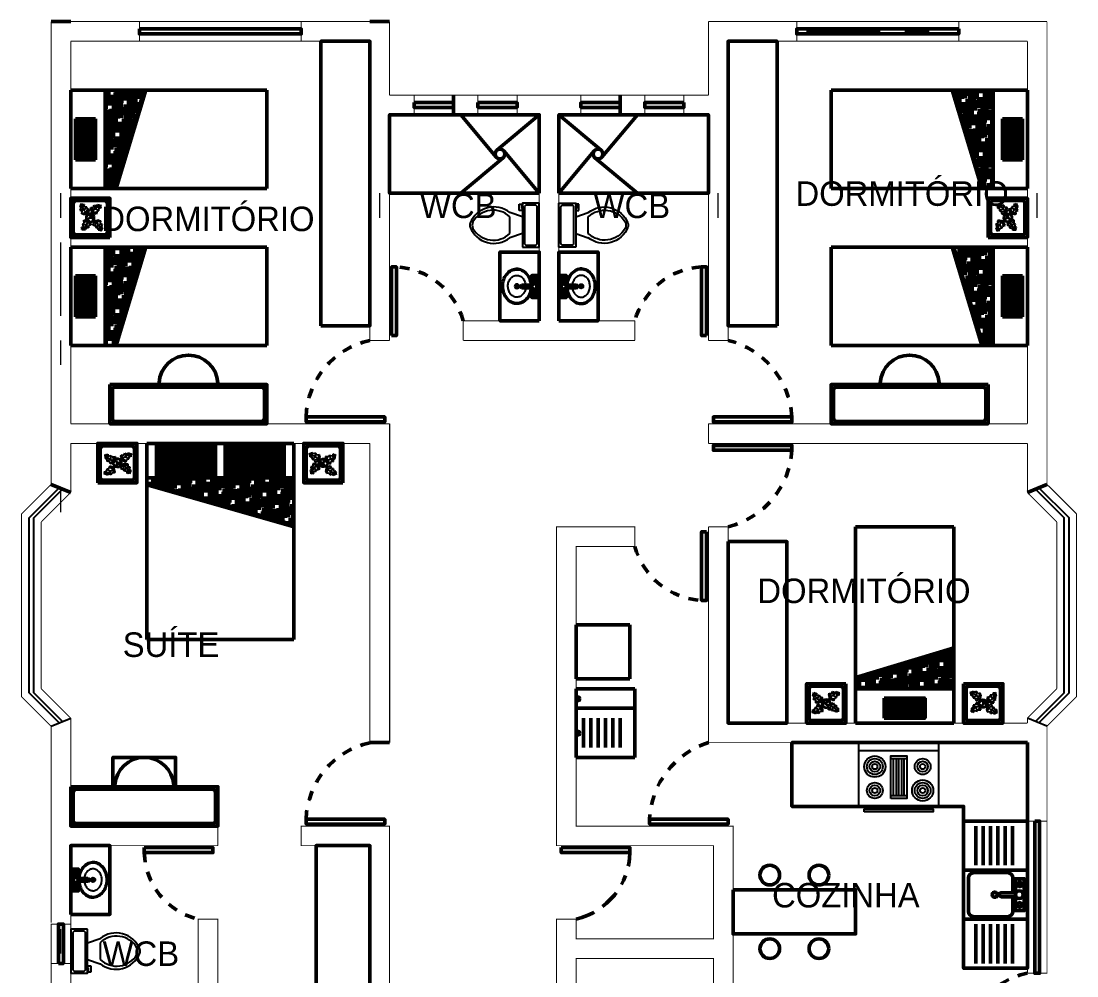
# Model space of a CAD drawing. Header units: millimetres. Extents: x -134.6 to -123.8, y 266.4 to 281.6.
# Drawn here: x -134.56 to -123.8, y 271.86 to 281.59 of the extents above; entities that cross this region are included whole.
import ezdxf

# ---------------------------------------------------------------- set-up
doc = ezdxf.new("R2010")
doc.units = ezdxf.units.MM
doc.header["$LTSCALE"] = 10
doc.header["$MEASUREMENT"] = 0
doc.linetypes.add('MORSE_G2', pattern=[0.875, 0.25, -0.125, 0.25, -0.125, 0, -0.125])
for name, color, linetype in [('7', 30, 'Continuous'), ('Ejes', 1, 'Continuous'), ('moviliario', 140, 'Continuous'), ('Muros', 11, 'Continuous'), ('vegetación', 111, 'MORSE_G2'), ('ventana1', 241, 'Continuous')]:
    doc.layers.add(name, color=color, linetype=linetype)
pattern_1 = [(0, (-135.616309, 272.39601), (0.028125, 0.016237976), [0.01875, -0.0375]), (120, (-135.616309, 272.39601), (-0.028125, 0.016237976), [0.01875, -0.0375]), (60, (-135.616309, 272.39601), (6e-11, 0.032475953), [-0.0375, 0.01875])]
pattern_2 = [(0, (-135.61631, 272.39601), (0.1, 0.025), [0.4, -0.2]), (90, (-135.61631, 272.39601), (-0.025, -0.1), [0.4, -0.2])]

# ---------------------------------------------------------------- blocks, each defined once
blk = doc.blocks.new('Toilet - top')
for p, q in [((9.5, -6), (9.5, -2)), ((-10, -8.5), (-8, -8.5)), ((-10, -9.5), (-10, -8.5)), ((-7, -9.5), (-10, -9.5)), ((-8, -8.5), (-8, -8)), ((-7, -8), (-7, -9.5)), ((-4, -8), (-6, -14)), ((4, -8), (6, -14)), ((4, -14), (-4, -14))]:
    blk.add_line(p, q)
blk.add_lwpolyline([(10.5, -8), (10.5, 0), (-10.5, 0), (-10.5, -8)], close=True)
for points in [[(-9.5, -2), (-9.5, -6)], [(8.5, -1), (-8.5, -1)], [(-8.5, -7), (8.5, -7)]]:
    blk.add_lwpolyline(points)
for centre, radius, start, end in [((-8.62, -1.88), 0.884, 81.8699, 188.1301), ((8.62, -1.88), 0.884, 351.8699, 98.1301), ((-8.62, -6.12), 0.884, 171.8699, 278.1301), ((8.62, -6.12), 0.884, 261.8699, 8.1301), ((3.52, -21.58), 12.17, 141.4691, 247.9714), ((4.2, -21.82), 11.33, 136.3677, 238.9468), ((-3.52, -21.58), 12.17, 292.0284, 38.5307), ((-4.2, -21.82), 11.33, 301.053, 43.6321), ((0, -27.88), 4, 245.7318, 294.2682), ((0, -29), 4, 254.8605, 285.1395)]:
    blk.add_arc(centre, radius, start, end)
blk = doc.blocks.new('Sink - Oval top')
for p, q in [((-1, 0), (1, 0)), ((0, 1), (0, -1))]:
    blk.add_line(p, q)
at = {"linetype": 'Continuous'}
for points in [[(-12.23, 0.39, 0.117634), (-11.46, -3.36, 0.104469), (-8.88, -6.8, 0.090016), (-5.08, -9.07, 0.08192), (-0.32, -10.02, 0.08192), (4.49, -9.38, 0.090016), (8.42, -7.36, 0.104469), (11.22, -4.09, 0.117634), (12.23, -0.39, 0.117634), (11.46, 3.36, 0.104469), (8.88, 6.8, 0.090016), (5.08, 9.07, 0.08192), (0.32, 10.02, 0.08192), (-4.49, 9.38, 0.090016), (-8.42, 7.36, 0.104469), (-11.22, 4.09, 0.117634)], [(-11.29, 0.16, 0.118622), (-10.52, -3.25, 0.104678), (-8.07, -6.36, 0.089562), (-4.54, -8.37, 0.081185), (-0.13, -9.15, 0.081185), (4.3, -8.49, 0.089562), (7.89, -6.58, 0.104678), (10.42, -3.55, 0.118622), (11.29, -0.16, 0.118622), (10.52, 3.25, 0.104678), (8.07, 6.36, 0.089562), (4.54, 8.37, 0.081185), (0.13, 9.15, 0.081185), (-4.3, 8.49, 0.089562), (-7.89, 6.58, 0.104678), (-10.42, 3.55, 0.118622)], [(-7.42, 0.08, 0.118283), (-6.91, -2.17, 0.104607), (-5.29, -4.21, 0.089718), (-2.97, -5.53, 0.081436), (-0.07, -6.04, 0.081436), (2.84, -5.59, 0.089718), (5.2, -4.33, 0.104607), (6.86, -2.32, 0.118283), (7.42, -0.08, 0.118283), (6.91, 2.17, 0.104607), (5.29, 4.21, 0.089718), (2.97, 5.53, 0.081436), (0.07, 6.04, 0.081436), (-2.84, 5.59, 0.089718), (-5.2, 4.33, 0.104607), (-6.86, 2.32, 0.118283)]]:
    blk.add_lwpolyline(points, format="xyb", close=True, dxfattribs=at)
for radius in [1.5, 1]:
    blk.add_circle((0, 0), radius)
blk = doc.blocks.new('Plant - Rubber or Philodendron')
at = {"linetype": 'Continuous'}
for p, q in [((-16.2005, 11.4774), (-13.9899, 8.1064)), ((-16.2005, 11.4774), (-14.8639, 10.7964)), ((-16.0159, 6.3329), (-16.2005, 11.4774)), ((-14.0069, 5.8704), (-16.0159, 6.3329)), ((-15.3434, 6.5514), (-13.9984, 6.9884)), ((-14.8639, 10.7964), (-12.6195, 11.8975)), ((-13.5868, 2.2894), (-14.0069, 5.8704)), ((-13.9899, 8.1064), (-9.5434, 4.7185)), ((-10.6784, 2.491), (-13.5868, 2.2894)), ((-13.3174, 8.325), (-13.0735, 11.0065)), ((-13.1329, 3.1804), (-10.6614, 4.727)), ((-12.6195, 11.8975), (-12.1909, 9.4345)), ((-12.1909, 9.4345), (-8.3829, 10.3)), ((-9.5858, -0.8715), (-10.6784, 2.491)), ((-9.5434, 4.7185), (-4.1917, 2.9888)), ((-9.1318, 0.0195), (-5.9793, 2.9025)), ((-8.8369, 9.409), (-9.0894, 5.6095)), ((-8.3829, 10.3), (-7.0549, 8.501)), ((-7.1228, -0.443), (-3.5248, 2.2131)), ((-7.0549, 8.501), (-3.0284, 8.6941)), ((-4.8529, 4.012), (-5.7184, 7.82)), ((-3.5248, 2.2131), (-3.3011, 2.4355)), ((-3.3011, 2.4355), (-0.5306, 1.7947)), ((-3.0284, 8.6941), (-3.0709, 3.1041)), ((-3.0709, 3.1041), (0.0797, 2.3163)), ((-0.5306, 1.7947), (-0.2255, -0.5527)), ((-0.5306, 1.7947), (-0.5306, 1.7947)), ((0.0797, 2.3163), (0.4866, -0.031)), ((0.4866, -0.031), (2.1141, 0.2298)), ((2.1141, 0.2298), (5.4346, 3.9146)), ((6.1032, 3.6844), (2.8262, -0.031)), ((4.6914, 8.8812), (5.3859, 11.2828)), ((4.6914, 8.8812), (5.5014, 4.4831)), ((5.3859, 11.2828), (8.8871, 10.7908)), ((5.4346, 3.9146), (5.5014, 4.4831)), ((5.9878, 10.4842), (7.1971, 6.3869)), ((11.1089, 1.1958), (6.1032, 3.6844)), ((10.3916, 8.7942), (6.2847, 4.4028)), ((7.7005, 4.8881), (11.5025, 3.9967)), ((8.8871, 10.7908), (9.9809, 13.4933)), ((9.9809, 13.4933), (13.3837, 12.301)), ((15.3859, 11.3055), (10.3916, 8.7942)), ((10.5828, 12.6946), (10.8893, 9.7953)), ((14.2977, 6.1031), (10.9934, 7.9956)), ((12.7005, 4.8994), (11.1089, 1.1958)), ((14.8995, 5.3044), (12.7005, 4.8994)), ((13.3837, 12.301), (14.68, 13.9039)), ((14.5816, 13.2037), (14.3848, 11.8033)), ((14.68, 13.9039), (19.3848, 11.8146)), ((15.7909, 9.1065), (14.8995, 5.3044)), ((15.2875, 10.6053), (17.5907, 9.2105)), ((19.3848, 11.8146), (15.3859, 11.3055)), ((18.1925, 8.4119), (15.7909, 9.1065)), ((19.3848, 11.8146), (18.1868, 10.9119)), ((18.1868, 10.9119), (18.1925, 8.4119)), ((-18.008, -14.1781), (-16.8101, -13.2754)), ((-18.008, -14.1781), (-14.0091, -13.669)), ((-13.3032, -16.2674), (-18.008, -14.1781)), ((-16.8157, -10.7754), (-14.4141, -11.4699)), ((-16.8101, -13.2754), (-16.8157, -10.7754)), ((-13.9107, -12.9688), (-16.2139, -11.574)), ((-14.4141, -11.4699), (-13.5228, -7.6679)), ((-14.0091, -13.669), (-9.0148, -11.1577)), ((-13.5228, -7.6679), (-11.3237, -7.2629)), ((-13.2048, -15.5672), (-13.008, -14.1668)), ((-12.921, -8.4665), (-9.6166, -10.359)), ((-11.3237, -7.2629), (-9.7321, -3.5593)), ((-6.3237, -7.2516), (-10.1257, -6.3602)), ((-9.7321, -3.5593), (-4.7264, -6.0479)), ((-7.1228, -0.443), (-9.5858, -0.8715)), ((-9.206, -15.0581), (-9.5126, -12.1588)), ((-9.0148, -11.1577), (-4.9047, -6.8122)), ((-7.5103, -13.1543), (-8.6042, -15.8568)), ((-4.0092, -13.6463), (-7.5103, -13.1543)), ((-4.611, -12.8477), (-5.8203, -8.7504)), ((-2.019, -3.6148), (-4.7264, -6.0479)), ((-4.1246, -6.8466), (-4.0579, -6.2781)), ((-3.3146, -11.2447), (-4.1246, -6.8466)), ((-4.0579, -6.2781), (-0.9375, -3.1608)), ((-3.3146, -11.2447), (-4.0092, -13.6463)), ((-2.019, -3.6148), (-0.2255, -0.5527)), ((-0.9375, -3.1608), (0.5883, -0.8135)), ((0.5883, -0.8135), (2.2447, -2.0916)), ((2.8262, -0.031), (1.3003, -0.5527)), ((1.3003, -0.5527), (2.4193, -1.4655)), ((2.2447, -2.0916), (6.7108, -2.6626)), ((2.4193, -1.4655), (6.895, -2.1175)), ((4.943, -7.9659), (6.7108, -2.6626)), ((8.8321, -9.0266), (4.943, -7.9659)), ((11.6605, -0.5413), (6.895, -2.1175)), ((12.3677, -6.1981), (7.219, -2.6772)), ((8.125, -4.0768), (7.7715, -7.9659)), ((8.3544, -2.7453), (13.1973, -2.1704)), ((9.5392, -11.1479), (8.8321, -9.0266)), ((13.4283, -11.5015), (9.5392, -11.1479)), ((10.2463, -10.4408), (11.6605, -6.9053)), ((11.6605, -0.5413), (14.1354, -0.8948)), ((15.5496, -10.7943), (12.3677, -6.1981)), ((13.0748, -13.9763), (13.4283, -11.5015)), ((15.5496, -13.6228), (13.0748, -13.9763)), ((16.2567, -5.8446), (13.4283, -6.5517)), ((14.8425, -10.7943), (13.7819, -13.2692)), ((14.1354, -0.8948), (14.1354, -4.4304)), ((14.1354, -4.4304), (16.9638, -5.1375)), ((16.6103, -14.6834), (15.5496, -10.7943)), ((16.6103, -14.6834), (15.5496, -13.6228)), ((17.3174, -9.7337), (15.9032, -9.7337)), ((16.9638, -5.1375), (16.2567, -8.673)), ((16.2567, -8.673), (18.0245, -9.7337)), ((18.0245, -9.7337), (16.6103, -14.6834)), ((-12.0069, -14.6645), (-13.3032, -16.2674)), ((-8.6042, -15.8568), (-12.0069, -14.6645))]:
    blk.add_line(p, q, dxfattribs=at)
for centre, radius, start, end in [((0.0308, 0.1664), 6, 178.6147, 235.1169), ((0.0308, 0.1664), 5, 168.1647, 238.6725), ((0, 0), 6.1275, 34.37569, 120.1028), ((-0.0601, -0.2075), 5.2461, 33.82192, 124.9414), ((-0.2664, 0.1682), 5.2775, 338.4094, 20.03007), ((-0.098, 0.1364), 6.1288, 341.2017, 26.09184), ((-0.0234, 0.3825), 6.1492, 242.5812, 331.2714), ((-0.1102, 0.4886), 5.2883, 247.3711, 327.472)]:
    blk.add_arc(centre, radius, start, end, dxfattribs=at)
blk = doc.blocks.new('Range-Oven - 30 in top')
for p, q in [((0, -3), (30, -3)), ((12, -6), (18, -6)), ((13, -20), (13, -6)), ((14, -6), (14, -20)), ((15, -20), (15, -6)), ((16, -6), (16, -20)), ((17, -20), (17, -6)), ((18, -20), (12, -20)), ((6, -24), (6, -25)), ((8, -25), (8, -24)), ((22, -25), (22, -24)), ((24, -24), (24, -25))]:
    blk.add_line(p, q)
for points in [[(0, -24), (0, 0), (30, 0), (30, -24)], [(12, -21), (12, -5), (18, -5), (18, -21)], [(2, -26), (2, -25), (28, -25), (28, -26)]]:
    blk.add_lwpolyline(points, close=True)
for centre, radius in [((6, -9), 4), ((6, -9), 3), ((6, -9), 2), ((24, -9), 3), ((24, -9), 2), ((6, -9), 1), ((24, -9), 1), ((6, -18), 3), ((24, -18), 4), ((24, -18), 3), ((6, -18), 2), ((6, -18), 1), ((24, -18), 2), ((24, -18), 1)]:
    blk.add_circle(centre, radius)

msp = doc.modelspace()

# ---------------------------------------------------------------- hatches: boundary and pattern name
at = {"layer": 'moviliario', "lineweight": 50, "ltscale": 0.03}
h = msp.add_hatch(dxfattribs=at)
h.set_pattern_fill('HOUND', color=256, scale=0.4, style=0)
h.set_pattern_definition(pattern_2)
h.paths.add_polyline_path([(-133.704, 279.884), (-133.604, 279.884), (-133.304, 280.884), (-133.704, 280.884)])
h = msp.add_hatch(dxfattribs=at)
h.set_pattern_fill('HOUND', color=256, scale=0.4, style=0)
h.set_pattern_definition(pattern_2)
h.paths.add_polyline_path([(-124.654, 279.884), (-124.754, 279.884), (-125.054, 280.884), (-124.654, 280.884)])
h = msp.add_hatch(dxfattribs=at)
h.set_pattern_fill('HONEY', color=256, scale=0.15, style=0)
h.set_pattern_definition(pattern_1)
h.paths.add_polyline_path([(-134.006, 280.592), (-134.006, 280.176), (-133.802, 280.176), (-133.802, 280.592)])
h = msp.add_hatch(dxfattribs=at)
h.set_pattern_fill('HONEY', color=256, scale=0.15, style=0)
h.set_pattern_definition(pattern_1)
h.paths.add_polyline_path([(-124.352, 280.592), (-124.352, 280.176), (-124.556, 280.176), (-124.556, 280.592)])
h = msp.add_hatch(dxfattribs=at)
h.set_pattern_fill('HOUND', color=256, scale=0.4, style=0)
h.set_pattern_definition(pattern_2)
h.paths.add_polyline_path([(-133.704, 278.284), (-133.604, 278.284), (-133.304, 279.284), (-133.704, 279.284)])
h = msp.add_hatch(dxfattribs=at)
h.set_pattern_fill('HOUND', color=256, scale=0.4, style=0)
h.set_pattern_definition(pattern_2)
h.paths.add_polyline_path([(-124.654, 278.284), (-124.754, 278.284), (-125.054, 279.284), (-124.654, 279.284)])
h = msp.add_hatch(dxfattribs=at)
h.set_pattern_fill('HONEY', color=256, scale=0.15, style=0)
h.set_pattern_definition(pattern_1)
h.paths.add_polyline_path([(-134.006, 278.992), (-134.006, 278.576), (-133.802, 278.576), (-133.802, 278.992)])
h = msp.add_hatch(dxfattribs=at)
h.set_pattern_fill('HONEY', color=256, scale=0.15, style=0)
h.set_pattern_definition(pattern_1)
h.paths.add_polyline_path([(-124.352, 278.992), (-124.352, 278.576), (-124.556, 278.576), (-124.556, 278.992)])
h = msp.add_hatch(dxfattribs=at)
h.set_pattern_fill('HONEY', color=256, scale=0.15, style=0)
h.set_pattern_definition([(0, (-2121.31585, -634.275472), (0.028125, 0.01623797625), [0.01875, -0.0375]), (120, (-2121.31585, -634.275472), (-0.02812499994, 0.01623797636), [0.01875, -0.0375]), (60, (-2121.31585, -634.275472), (6e-11, 0.03247595261), [-0.0375, 0.01875])])
h.paths.add_polyline_path([(-133.179, 276.934), (-132.579, 276.934), (-132.579, 277.284), (-133.179, 277.284)])
h.paths.add_polyline_path([(-132.479, 276.934), (-131.879, 276.934), (-131.879, 277.284), (-132.479, 277.284)])
h = msp.add_hatch(dxfattribs=at)
h.set_pattern_fill('HOUND', color=256, scale=0.4, style=0)
h.set_pattern_definition([(0, (-2121.31585, -634.275472), (0.1, 0.025), [0.4, -0.2]), (90, (-2121.31585, -634.275472), (-0.025, -0.1), [0.4, -0.2])])
h.paths.add_polyline_path([(-133.279, 276.934), (-133.279, 276.884), (-131.779, 276.456), (-131.779, 276.934)])
h = msp.add_hatch(dxfattribs=at)
h.set_pattern_fill('HOUND', color=256, scale=0.4, style=0)
h.set_pattern_definition(pattern_2)
h.paths.add_polyline_path([(-126.054, 274.784), (-126.054, 274.884), (-125.054, 275.184), (-125.054, 274.784)])
h = msp.add_hatch(dxfattribs=at)
h.set_pattern_fill('HONEY', color=256, scale=0.15, style=0)
h.set_pattern_definition(pattern_1)
h.paths.add_polyline_path([(-125.346, 274.482), (-125.762, 274.482), (-125.762, 274.686), (-125.346, 274.686)])

# ---------------------------------------------------------------- linework, layer by layer
at = {"linetype": 'Continuous', "lineweight": 50}
msp.add_line((-133.279, 277.284, -666.214), (-131.779, 277.284, -666.214), dxfattribs=at)
at = {"lineweight": 50, "ltscale": 0.03}
for p, q in [((-133.279, 276.934, -666.214), (-133.279, 276.884, -666.214)), ((-128.904, 274.884, -666.214), (-128.904, 275.434, -666.214))]:
    msp.add_line(p, q, dxfattribs=at)
msp.add_arc((-133.624, 273.804, -666.214), 0.02, 270, 356.4167, dxfattribs=at)
at = {"layer": '7', "lineweight": 50, "ltscale": 0.5, "elevation": -666.214}
for points in [[(-130.784, 278.384), (-130.784, 279.084), (-130.734, 279.084), (-130.734, 278.384)], [(-127.574, 278.384), (-127.574, 279.084), (-127.624, 279.084), (-127.624, 278.384)], [(-131.654, 277.554), (-130.854, 277.554), (-130.854, 277.504), (-131.654, 277.504)], [(-126.704, 277.554), (-127.504, 277.554), (-127.504, 277.504), (-126.704, 277.504)], [(-126.704, 277.214), (-127.504, 277.214), (-127.504, 277.264), (-126.704, 277.264)], [(-127.574, 276.384), (-127.574, 275.684), (-127.624, 275.684), (-127.624, 276.384)], [(-131.654, 273.454), (-130.854, 273.454), (-130.854, 273.404), (-131.654, 273.404)], [(-128.154, 273.454), (-127.354, 273.454), (-127.354, 273.404), (-128.154, 273.404)], [(-133.304, 273.164), (-132.604, 273.164), (-132.604, 273.114), (-133.304, 273.114)], [(-129.054, 273.164), (-128.354, 273.164), (-128.354, 273.114), (-129.054, 273.114)]]:
    msp.add_lwpolyline(points, close=True, dxfattribs=at)
at = {"layer": 'Ejes', "lineweight": 0, "ltscale": 0.02}
for p, q in [((-125.804, 281.484, -666.214), (-126.554, 281.484, -666.214)), ((-125.304, 281.484, -666.214), (-125.554, 281.484, -666.214)), ((-134.154, 279.584, -666.214), (-134.154, 279.834, -666.214)), ((-130.904, 279.584, -666.214), (-130.904, 279.834, -666.214)), ((-127.454, 279.584, -666.214), (-127.454, 279.834, -666.214)), ((-124.204, 279.584, -666.214), (-124.204, 279.834, -666.214)), ((-134.154, 278.584, -666.214), (-134.154, 279.334, -666.214)), ((-134.154, 278.084, -666.214), (-134.154, 278.334, -666.214)), ((-134.154, 276.584, -666.214), (-134.154, 276.834, -666.214)), ((-134.154, 272.084, -666.214), (-134.154, 272.334, -666.214))]:
    msp.add_line(p, q, dxfattribs=at)
at = {"layer": 'moviliario', "lineweight": 50, "ltscale": 0.03}
for p, q in [((-134.054, 279.884, -666.214), (-134.054, 280.884, -666.214)), ((-134.054, 280.884, -666.214), (-132.054, 280.884, -666.214)), ((-133.704, 279.884, -666.214), (-133.704, 280.884, -666.214)), ((-133.304, 280.884, -666.214), (-133.604, 279.884, -666.214)), ((-133.589, 279.884, -666.214), (-133.289, 280.884, -666.214)), ((-132.054, 280.884, -666.214), (-132.054, 279.884, -666.214)), ((-126.304, 280.884, -666.214), (-126.304, 279.884, -666.214)), ((-124.304, 280.884, -666.214), (-126.304, 280.884, -666.214)), ((-124.769, 279.884, -666.214), (-125.069, 280.884, -666.214)), ((-125.054, 280.884, -666.214), (-124.754, 279.884, -666.214)), ((-124.654, 279.884, -666.214), (-124.654, 280.884, -666.214)), ((-124.304, 279.884, -666.214), (-124.304, 280.884, -666.214)), ((-130.079, 280.634, -666.214), (-129.718, 280.202, -666.214)), ((-129.279, 280.634, -666.214), (-129.711, 280.272, -666.214)), ((-129.079, 280.634, -666.214), (-128.647, 280.272, -666.214)), ((-128.279, 280.634, -666.214), (-128.641, 280.202, -666.214)), ((-134.006, 280.592, -666.214), (-133.802, 280.592, -666.214)), ((-134.006, 280.176, -666.214), (-134.006, 280.592, -666.214)), ((-133.802, 280.176, -666.214), (-133.802, 280.592, -666.214)), ((-124.352, 280.592, -666.214), (-124.556, 280.592, -666.214)), ((-124.556, 280.176, -666.214), (-124.556, 280.592, -666.214)), ((-124.352, 280.176, -666.214), (-124.352, 280.592, -666.214)), ((-130.079, 279.834, -666.214), (-129.647, 280.196, -666.214)), ((-129.279, 279.834, -666.214), (-129.641, 280.266, -666.214)), ((-129.079, 279.834, -666.214), (-128.718, 280.266, -666.214)), ((-128.279, 279.834, -666.214), (-128.711, 280.196, -666.214)), ((-133.802, 280.176, -666.214), (-134.006, 280.176, -666.214)), ((-124.556, 280.176, -666.214), (-124.352, 280.176, -666.214)), ((-132.054, 279.884, -666.214), (-134.054, 279.884, -666.214)), ((-126.304, 279.884, -666.214), (-124.304, 279.884, -666.214)), ((-134.054, 278.284, -666.214), (-134.054, 279.284, -666.214)), ((-134.054, 279.284, -666.214), (-132.054, 279.284, -666.214)), ((-133.704, 278.284, -666.214), (-133.704, 279.284, -666.214)), ((-133.304, 279.284, -666.214), (-133.604, 278.284, -666.214)), ((-133.589, 278.284, -666.214), (-133.289, 279.284, -666.214)), ((-132.054, 279.284, -666.214), (-132.054, 278.284, -666.214)), ((-126.304, 279.284, -666.214), (-126.304, 278.284, -666.214)), ((-124.304, 279.284, -666.214), (-126.304, 279.284, -666.214)), ((-124.769, 278.284, -666.214), (-125.069, 279.284, -666.214)), ((-125.054, 279.284, -666.214), (-124.754, 278.284, -666.214)), ((-124.654, 278.284, -666.214), (-124.654, 279.284, -666.214)), ((-124.304, 278.284, -666.214), (-124.304, 279.284, -666.214)), ((-134.006, 278.992, -666.214), (-133.802, 278.992, -666.214)), ((-134.006, 278.576, -666.214), (-134.006, 278.992, -666.214)), ((-133.802, 278.576, -666.214), (-133.802, 278.992, -666.214)), ((-124.352, 278.992, -666.214), (-124.556, 278.992, -666.214)), ((-124.556, 278.576, -666.214), (-124.556, 278.992, -666.214)), ((-124.352, 278.576, -666.214), (-124.352, 278.992, -666.214)), ((-133.802, 278.576, -666.214), (-134.006, 278.576, -666.214)), ((-124.556, 278.576, -666.214), (-124.352, 278.576, -666.214)), ((-132.054, 278.284, -666.214), (-134.054, 278.284, -666.214)), ((-126.304, 278.284, -666.214), (-124.304, 278.284, -666.214)), ((-133.279, 276.934, -666.214), (-131.779, 276.934, -666.214)), ((-131.78, 276.456, -666.214), (-133.279, 276.884, -666.214)), ((-133.279, 276.862, -666.214), (-131.779, 276.434, -666.214)), ((-125.054, 276.434, -666.214), (-126.054, 276.434, -666.214)), ((-126.054, 276.434, -666.214), (-126.054, 274.434, -666.214)), ((-125.054, 274.434, -666.214), (-125.054, 276.434, -666.214)), ((-128.904, 275.434, -666.214), (-128.354, 275.434, -666.214)), ((-128.354, 275.434, -666.214), (-128.354, 274.884, -666.214)), ((-126.054, 274.899, -666.214), (-125.054, 275.199, -666.214)), ((-125.054, 275.184, -666.214), (-126.054, 274.884, -666.214)), ((-128.354, 274.884, -666.214), (-128.904, 274.884, -666.214)), ((-128.904, 274.784, -666.214), (-128.304, 274.784, -666.214)), ((-128.904, 274.084, -666.214), (-128.904, 274.784, -666.214)), ((-128.304, 274.784, -666.214), (-128.304, 274.084, -666.214)), ((-126.054, 274.784, -666.214), (-125.054, 274.784, -666.214)), ((-125.762, 274.686, -666.214), (-125.762, 274.482, -666.214)), ((-125.762, 274.686, -666.214), (-125.346, 274.686, -666.214)), ((-125.346, 274.482, -666.214), (-125.346, 274.686, -666.214)), ((-128.904, 274.584, -666.214), (-128.304, 274.584, -666.214)), ((-128.829, 274.484, -666.214), (-128.829, 274.184, -666.214)), ((-128.754, 274.484, -666.214), (-128.754, 274.184, -666.214)), ((-128.679, 274.484, -666.214), (-128.679, 274.184, -666.214)), ((-128.604, 274.484, -666.214), (-128.604, 274.184, -666.214)), ((-128.529, 274.484, -666.214), (-128.529, 274.184, -666.214)), ((-128.454, 274.484, -666.214), (-128.454, 274.184, -666.214)), ((-126.054, 274.434, -666.214), (-125.054, 274.434, -666.214)), ((-125.762, 274.482, -666.214), (-125.346, 274.482, -666.214)), ((-128.304, 274.084, -666.214), (-128.904, 274.084, -666.214)), ((-124.954, 273.434, -666.214), (-124.304, 273.434, -666.214)), ((-124.829, 273.384, -666.214), (-124.829, 272.984, -666.214)), ((-124.754, 273.384, -666.214), (-124.754, 272.984, -666.214)), ((-124.679, 273.384, -666.214), (-124.679, 272.984, -666.214)), ((-124.604, 273.384, -666.214), (-124.604, 272.984, -666.214)), ((-124.529, 273.384, -666.214), (-124.529, 272.984, -666.214)), ((-124.454, 273.384, -666.214), (-124.454, 272.984, -666.214)), ((-124.954, 272.934, -666.214), (-124.304, 272.934, -666.214)), ((-124.954, 272.434, -666.214), (-124.304, 272.434, -666.214)), ((-124.829, 272.384, -666.214), (-124.829, 271.984, -666.214)), ((-124.754, 272.384, -666.214), (-124.754, 271.984, -666.214)), ((-124.679, 272.384, -666.214), (-124.679, 271.984, -666.214)), ((-124.604, 272.384, -666.214), (-124.604, 271.984, -666.214)), ((-124.529, 272.384, -666.214), (-124.529, 271.984, -666.214)), ((-124.454, 272.384, -666.214), (-124.454, 271.984, -666.214))]:
    msp.add_line(p, q, dxfattribs=at)
at = {"layer": 'moviliario', "linetype": 'Continuous', "lineweight": 50}
for p, q in [((-129.455, 278.898, -666.214), (-129.353, 278.898, -666.214)), ((-129.455, 278.871, -666.214), (-129.353, 278.871, -666.214)), ((-128.903, 278.898, -666.214), (-129.006, 278.898, -666.214)), ((-128.903, 278.871, -666.214), (-129.006, 278.871, -666.214)), ((-133.279, 275.284, -666.214), (-133.279, 277.284, -666.214)), ((-131.779, 277.284, -666.214), (-131.779, 275.284, -666.214)), ((-131.779, 275.284, -666.214), (-133.279, 275.284, -666.214)), ((-133.878, 272.848, -666.214), (-133.981, 272.848, -666.214)), ((-133.878, 272.821, -666.214), (-133.981, 272.821, -666.214)), ((-124.57, 272.704, -666.214), (-124.42, 272.704, -666.214)), ((-124.57, 272.664, -666.214), (-124.42, 272.664, -666.214))]:
    msp.add_line(p, q, dxfattribs=at)
at = {"layer": 'moviliario', "lineweight": 50, "ltscale": 0.03, "elevation": -666.214}
for points in [[(-131.504, 278.484), (-131.004, 278.484), (-131.004, 281.384), (-131.504, 281.384)], [(-126.854, 278.484), (-127.354, 278.484), (-127.354, 281.384), (-126.854, 281.384)], [(-133.654, 279.384), (-133.654, 279.784), (-134.054, 279.784), (-134.054, 279.384)], [(-124.704, 279.384), (-124.704, 279.784), (-124.304, 279.784), (-124.304, 279.384)], [(-133.654, 277.884), (-132.054, 277.884), (-132.054, 277.484), (-133.654, 277.484)], [(-124.704, 277.884), (-126.304, 277.884), (-126.304, 277.484), (-124.704, 277.484)], [(-133.779, 276.884), (-133.379, 276.884), (-133.379, 277.284), (-133.779, 277.284)], [(-133.179, 277.284), (-132.579, 277.284), (-132.579, 276.934), (-133.179, 276.934)], [(-131.879, 277.284), (-132.479, 277.284), (-132.479, 276.934), (-131.879, 276.934)], [(-131.279, 276.884), (-131.679, 276.884), (-131.679, 277.284), (-131.279, 277.284)], [(-126.154, 274.834), (-126.554, 274.834), (-126.554, 274.434), (-126.154, 274.434)], [(-124.954, 274.834), (-124.554, 274.834), (-124.554, 274.434), (-124.954, 274.434)], [(-133.624, 273.784), (-132.985, 273.784), (-132.985, 274.084), (-133.624, 274.084)], [(-134.054, 273.784), (-132.554, 273.784), (-132.554, 273.384), (-134.054, 273.384)]]:
    msp.add_lwpolyline(points, close=True, dxfattribs=at)
for points in [[(-129.279, 279.834), (-129.279, 280.634), (-130.804, 280.634), (-130.804, 279.834), (-129.279, 279.834)], [(-129.079, 279.834), (-129.079, 280.634), (-127.554, 280.634), (-127.554, 279.834), (-129.079, 279.834)], [(-129.279, 278.534), (-129.279, 279.234), (-129.679, 279.234), (-129.679, 278.534), (-129.279, 278.534)], [(-129.079, 278.534), (-129.079, 279.234), (-128.679, 279.234), (-128.679, 278.534), (-129.079, 278.534)], [(-127.354, 276.284), (-126.754, 276.284), (-126.754, 274.434), (-127.354, 274.434), (-127.354, 276.284)], [(-124.304, 274.234), (-126.704, 274.234), (-126.704, 273.584), (-124.954, 273.584), (-124.954, 271.934), (-124.304, 271.934), (-124.304, 274.234)], [(-134.054, 272.484), (-134.054, 273.184), (-133.654, 273.184), (-133.654, 272.484), (-134.054, 272.484)], [(-131.004, 271.034), (-131.554, 271.034), (-131.554, 273.184), (-131.004, 273.184), (-131.004, 271.034)], [(-127.304, 272.734), (-127.304, 272.284), (-126.054, 272.284), (-126.054, 272.734), (-127.304, 272.734)]]:
    msp.add_lwpolyline(points, dxfattribs=at)
for points in [[(-133.679, 279.439), (-133.679, 279.729, 0.414214), (-133.709, 279.759), (-133.999, 279.759, 0.414214), (-134.029, 279.729), (-134.029, 279.439, 0.414214), (-133.999, 279.409), (-133.709, 279.409, 0.414214)], [(-124.679, 279.439), (-124.679, 279.729, -0.414214), (-124.649, 279.759), (-124.359, 279.759, -0.414214), (-124.329, 279.729), (-124.329, 279.439, -0.414214), (-124.359, 279.409), (-124.649, 279.409, -0.414214)], [(-133.599, 277.859), (-132.109, 277.859, -0.414214), (-132.079, 277.829), (-132.079, 277.539, -0.414214), (-132.109, 277.509), (-133.599, 277.509, -0.414214), (-133.629, 277.539), (-133.629, 277.829, -0.414214)], [(-124.759, 277.859), (-126.249, 277.859, 0.414214), (-126.279, 277.829), (-126.279, 277.539, 0.414214), (-126.249, 277.509), (-124.759, 277.509, 0.414214), (-124.729, 277.539), (-124.729, 277.829, 0.414214)], [(-133.724, 276.909), (-133.434, 276.909, 0.414214), (-133.404, 276.939), (-133.404, 277.229, 0.414214), (-133.434, 277.259), (-133.724, 277.259, 0.414214), (-133.754, 277.229), (-133.754, 276.939, 0.414214)], [(-131.334, 276.909), (-131.624, 276.909, -0.414214), (-131.654, 276.939), (-131.654, 277.229, -0.414214), (-131.624, 277.259), (-131.334, 277.259, -0.414214), (-131.304, 277.229), (-131.304, 276.939, -0.414214)], [(-126.209, 274.809), (-126.499, 274.809, 0.414214), (-126.529, 274.779), (-126.529, 274.489, 0.414214), (-126.499, 274.459), (-126.209, 274.459, 0.414214), (-126.179, 274.489), (-126.179, 274.779, 0.414214)], [(-124.899, 274.809), (-124.609, 274.809, -0.414214), (-124.579, 274.779), (-124.579, 274.489, -0.414214), (-124.609, 274.459), (-124.899, 274.459, -0.414214), (-124.929, 274.489), (-124.929, 274.779, -0.414214)], [(-133.999, 273.759), (-132.609, 273.759, -0.414214), (-132.579, 273.729), (-132.579, 273.439, -0.414214), (-132.609, 273.409), (-133.999, 273.409, -0.414214), (-134.029, 273.439), (-134.029, 273.729, -0.414214)]]:
    msp.add_lwpolyline(points, format="xyb", close=True, dxfattribs=at)
at = {"layer": 'moviliario', "linetype": 'Continuous', "lineweight": 50, "elevation": -666.214}
for points in [[(-129.356, 278.871), (-129.356, 278.773), (-129.295, 278.773), (-129.295, 278.995)], [(-129.295, 278.995), (-129.295, 278.995), (-129.356, 278.995), (-129.356, 278.898)], [(-129.002, 278.871), (-129.002, 278.773), (-129.064, 278.773), (-129.064, 278.995)], [(-129.064, 278.995), (-129.064, 278.995), (-129.002, 278.995), (-129.002, 278.898)], [(-133.977, 272.821), (-133.977, 272.723), (-134.039, 272.723), (-134.039, 272.945)], [(-134.039, 272.945), (-134.039, 272.945), (-133.977, 272.945), (-133.977, 272.848)], [(-124.852, 272.909), (-124.504, 272.909)], [(-124.904, 272.512), (-124.904, 272.856)], [(-124.452, 272.856), (-124.452, 272.704)], [(-124.425, 272.704), (-124.425, 272.846), (-124.336, 272.846), (-124.336, 272.68)], [(-124.452, 272.664), (-124.452, 272.512)], [(-124.336, 272.68), (-124.336, 272.522), (-124.425, 272.522), (-124.425, 272.664)], [(-124.504, 272.459), (-124.852, 272.459)]]:
    msp.add_lwpolyline(points, dxfattribs=at)
at = {"layer": 'moviliario', "lineweight": 50, "ltscale": 0.03}
for centre, radius in [((-129.679, 280.234, -666.214), 0.05), ((-128.679, 280.234, -666.214), 0.05), ((-128.881, 274.68, -666.214), 0.0187), ((-128.881, 274.33, -666.214), 0.0187), ((-126.929, 272.884, -666.214), 0.1), ((-126.429, 272.884, -666.214), 0.1), ((-126.929, 272.134, -666.214), 0.1), ((-126.429, 272.134, -666.214), 0.1)]:
    msp.add_circle(centre, radius, dxfattribs=at)
at = {"layer": 'moviliario', "linetype": 'Continuous', "lineweight": 50}
for centre, radius in [((-129.329, 278.884, -666.214), 0.027), ((-129.326, 278.955, -666.214), 0.015), ((-129.029, 278.884, -666.214), 0.027), ((-129.032, 278.955, -666.214), 0.015), ((-129.326, 278.812, -666.214), 0.015), ((-129.032, 278.812, -666.214), 0.015), ((-134.007, 272.905, -666.214), 0.015), ((-134.004, 272.834, -666.214), 0.027), ((-134.007, 272.762, -666.214), 0.015), ((-124.382, 272.789, -666.214), 0.0219), ((-124.636, 272.684, -666.214), 0.0263), ((-124.386, 272.684, -666.214), 0.0395), ((-124.382, 272.581, -666.214), 0.0219)]:
    msp.add_circle(centre, radius, dxfattribs=at)
for centre, radius, start, end in [((-129.455, 278.884, -666.214), 0.0135, 90, 270), ((-128.903, 278.884, -666.214), 0.0135, 270, 90), ((-124.848, 272.853, -666.214), 0.056, 93.3665, 176.6335), ((-124.508, 272.853, -666.214), 0.056, 3.3665, 86.6335), ((-133.878, 272.834, -666.214), 0.0135, 270, 90), ((-124.57, 272.684, -666.214), 0.0197, 90, 270), ((-124.848, 272.515, -666.214), 0.056, 183.3665, 266.6335), ((-124.508, 272.515, -666.214), 0.056, 273.3665, 356.6335)]:
    msp.add_arc(centre, radius, start, end, dxfattribs=at)
at = {"layer": 'moviliario', "lineweight": 50, "ltscale": 0.03}
for centre, radius, start, end in [((-132.854, 277.884, -666.214), 0.3, 3.5833, 176.4167), ((-125.504, 277.884, -666.214), 0.3, 3.5833, 176.4167), ((-133.174, 277.904, -666.214), 0.02, 270, 356.4167), ((-132.535, 277.904, -666.214), 0.02, 183.5833, 270), ((-125.824, 277.904, -666.214), 0.02, 270, 356.4167), ((-133.304, 273.784, -666.214), 0.3, 3.5833, 176.4167), ((-132.985, 273.804, -666.214), 0.02, 183.5833, 270)]:
    msp.add_arc(centre, radius, start, end, dxfattribs=at)
at = {"layer": 'Muros', "lineweight": 50, "ltscale": 0.5}
msp.add_line((-131.004, 281.584, -666.214), (-130.804, 281.584, -666.214), dxfattribs=at)
at = {"layer": 'Muros', "lineweight": 50, "ltscale": 0.03}
for p, q in [((-130.154, 280.834, -666.214), (-130.154, 280.634, -666.214)), ((-128.454, 280.834, -666.214), (-128.454, 280.634, -666.214)), ((-134.254, 276.867, -666.214), (-134.054, 276.784, -666.214)), ((-124.104, 276.867, -666.214), (-124.304, 276.784, -666.214)), ((-130.804, 274.234, -666.214), (-131.004, 274.234, -666.214))]:
    msp.add_line(p, q, dxfattribs=at)
at = {"layer": 'Muros', "ltscale": 0.03}
for p, q in [((-134.254, 274.401, -666.214), (-134.054, 274.484, -666.214)), ((-124.104, 274.401, -666.214), (-124.304, 274.484, -666.214))]:
    msp.add_line(p, q, dxfattribs=at)
at = {"layer": 'Muros', "lineweight": 50, "ltscale": 0.5, "const_width": 0.01, "elevation": -666.214}
for points in [[(-134.254, 281.584), (-134.254, 277.284)], [(-134.254, 281.584), (-133.354, 281.584)], [(-133.354, 281.584), (-133.354, 281.384)], [(-131.704, 281.584), (-130.804, 281.584)], [(-131.704, 281.384), (-131.704, 281.584)], [(-130.804, 281.584), (-130.804, 280.834)], [(-134.054, 277.484), (-134.054, 281.384)], [(-133.354, 281.384), (-134.054, 281.384)], [(-131.004, 281.384), (-131.704, 281.384)], [(-131.004, 278.334), (-131.004, 281.384)], [(-130.804, 280.634), (-130.804, 278.334)], [(-130.804, 278.334), (-131.004, 278.334)], [(-130.804, 277.484), (-134.054, 277.484)], [(-134.054, 277.284), (-131.004, 277.284)]]:
    msp.add_lwpolyline(points, dxfattribs=at)
at = {"layer": 'Muros', "lineweight": 50, "ltscale": 0.5, "elevation": -666.214}
msp.add_lwpolyline([(-134.054, 281.584), (-134.254, 281.584)], dxfattribs=at)
at = {"layer": 'Muros', "lineweight": 50, "ltscale": 0.5, "const_width": 0.01, "elevation": -666.214}
for points in [[(-131.704, 281.384), (-131.704, 281.584), (-133.354, 281.584), (-133.354, 281.384)], [(-126.654, 281.384), (-126.654, 281.584), (-125.004, 281.584), (-125.004, 281.384)], [(-130.154, 280.634), (-130.154, 280.834), (-130.554, 280.834), (-130.554, 280.634)], [(-129.504, 280.634), (-129.504, 280.834), (-129.904, 280.834), (-129.904, 280.634)], [(-128.854, 280.634), (-128.854, 280.834), (-128.454, 280.834), (-128.454, 280.634)], [(-128.204, 280.634), (-128.204, 280.834), (-127.804, 280.834), (-127.804, 280.634)], [(-124.104, 271.884), (-124.304, 271.884), (-124.304, 273.434), (-124.104, 273.434)], [(-134.054, 272.384), (-134.254, 272.384), (-134.254, 271.984), (-134.054, 271.984)]]:
    msp.add_lwpolyline(points, close=True, dxfattribs=at)
at = {"layer": 'Muros', "lineweight": 50, "ltscale": 0.03, "elevation": -666.214}
for points, const_width in [([(-127.554, 281.584), (-127.554, 280.834)], 0.01), ([(-130.804, 280.834), (-130.554, 280.834)], 0.01), ([(-130.154, 280.834), (-129.904, 280.834)], 0.01), ([(-128.854, 280.834), (-129.504, 280.834)], 0.01), ([(-128.204, 280.834), (-128.454, 280.834)], 0.01), ([(-130.554, 280.634), (-130.804, 280.634)], 0.01), ([(-129.904, 280.634), (-130.154, 280.634)], 0.01), ([(-129.279, 280.634), (-129.504, 280.634)], 0.01), ([(-129.279, 280.634), (-129.279, 278.534)], 0.01), ([(-129.079, 278.534), (-129.079, 280.634)], 0.01), ([(-129.079, 280.634), (-128.854, 280.634)], 0.01), ([(-127.804, 280.634), (-127.554, 280.634)], 0.01), ([(-127.554, 280.634), (-127.554, 278.334)], 0.01), ([(-129.279, 278.534), (-130.054, 278.534)], 0.01), ([(-130.054, 278.534), (-130.054, 278.334)], 0.01), ([(-128.304, 278.534), (-129.079, 278.534)], 0.01), ([(-128.304, 278.334), (-128.304, 278.534)], 0.01), ([(-130.054, 278.334), (-128.304, 278.334)], 0.01), ([(-130.804, 277.484), (-130.804, 274.234)], 0.014), ([(-134.254, 276.867), (-134.254, 277.284)], 0.01), ([(-134.054, 277.284), (-134.054, 276.784)], 0.01), ([(-131.004, 274.234), (-131.004, 277.284)], 0.01), ([(-134.054, 271.034), (-132.754, 271.034), (-132.754, 272.434), (-132.554, 272.434), (-132.554, 271.034), (-131.004, 271.034), (-131.004, 273.184), (-131.704, 273.184), (-131.704, 273.384), (-130.804, 273.384), (-130.804, 270.834), (-134.054, 270.834)], 0.01)]:
    msp.add_lwpolyline(points, dxfattribs=dict(at, const_width=const_width))
at = {"layer": 'Muros', "ltscale": 0.03, "const_width": 0.01, "elevation": -666.214}
for points in [[(-127.554, 281.584), (-126.654, 281.584)], [(-125.004, 281.584), (-124.104, 281.584)], [(-124.104, 281.584), (-124.104, 277.284)], [(-127.354, 281.384), (-126.654, 281.384)], [(-127.354, 281.384), (-127.354, 278.334)], [(-125.004, 281.384), (-124.304, 281.384)], [(-124.304, 281.384), (-124.304, 277.484)], [(-127.554, 280.834), (-127.804, 280.834)], [(-128.454, 280.634), (-128.204, 280.634)], [(-127.554, 278.334), (-127.354, 278.334)], [(-127.554, 277.484), (-124.304, 277.484)], [(-127.554, 277.484), (-127.554, 277.284)], [(-127.554, 277.284), (-124.304, 277.284)], [(-124.304, 277.284), (-124.304, 276.784)], [(-124.104, 277.284), (-124.104, 276.867)], [(-134.254, 276.867), (-134.554, 276.567)], [(-124.104, 276.867), (-123.804, 276.567)], [(-134.054, 276.784), (-134.354, 276.484)], [(-124.304, 276.784), (-124.004, 276.484)], [(-134.554, 276.567), (-134.554, 274.701)], [(-123.804, 276.567), (-123.804, 274.701)], [(-134.354, 274.784), (-134.354, 276.484)], [(-127.554, 274.234), (-127.554, 276.434)], [(-127.554, 276.434), (-127.354, 276.434)], [(-127.354, 274.434), (-127.354, 276.434)], [(-124.004, 276.484), (-124.004, 274.784)], [(-134.554, 274.701), (-134.254, 274.401)], [(-134.354, 274.784), (-134.054, 274.484)], [(-124.304, 274.484), (-124.004, 274.784)], [(-124.104, 274.401), (-123.804, 274.701)], [(-134.054, 274.484), (-134.054, 273.384)], [(-124.304, 274.484), (-124.304, 274.434)], [(-134.254, 274.401), (-134.254, 273.184)], [(-124.304, 274.434), (-127.354, 274.434)], [(-124.104, 274.401), (-124.104, 273.434)], [(-124.304, 274.234), (-127.554, 274.234)], [(-124.304, 274.234), (-124.304, 273.434)], [(-134.054, 273.384), (-132.554, 273.384)], [(-132.554, 273.384), (-132.554, 273.184)], [(-134.254, 273.184), (-134.254, 272.398)], [(-134.054, 273.184), (-132.554, 273.184)], [(-134.054, 273.184), (-134.054, 272.384)], [(-134.254, 271.984), (-134.254, 271.734)], [(-134.054, 271.984), (-134.054, 271.734)]]:
    msp.add_lwpolyline(points, dxfattribs=at)
at = {"layer": 'Muros', "lineweight": 50, "ltscale": 0.03, "const_width": 0.01, "elevation": -666.214}
msp.add_lwpolyline([(-128.904, 272.434), (-129.104, 272.434), (-129.104, 270.834), (-128.904, 270.834), (-128.904, 272.034), (-127.504, 272.034), (-127.504, 270.834), (-126.604, 270.834), (-126.604, 271.034), (-127.304, 271.034), (-127.304, 273.384), (-128.904, 273.384), (-128.904, 276.234), (-128.304, 276.234), (-128.304, 276.434), (-128.904, 276.434), (-129.104, 276.434), (-129.104, 273.384), (-129.104, 273.184), (-127.504, 273.184), (-127.504, 272.234), (-128.904, 272.234)], close=True, dxfattribs=at)
at = {"layer": 'vegetación', "lineweight": 50, "ltscale": 0.03}
for centre, radius, start, end in [((-130.777, 278.337, -666.214), 0.749, 15.296, 86.7705), ((-127.582, 278.337, -666.214), 0.749, 93.2295, 164.704), ((-130.832, 277.53, -666.214), 0.823, 102.0937, 178.2952), ((-127.56, 277.502, -666.214), 0.858, 3.5144, 76.0967), ((-127.56, 277.267, -666.214), 0.858, 283.9033, 356.4856), ((-127.582, 276.432, -666.214), 0.749, 195.296, 266.7705), ((-130.831, 273.428, -666.214), 0.824, 102.1678, 178.2211), ((-127.299, 273.417, -666.214), 0.856, 107.3437, 177.5191), ((-132.588, 273.131, -666.214), 0.716, 181.3414, 256.5921), ((-124.132, 271.08, -666.214), 0.823, 102.0937, 178.2952)]:
    msp.add_arc(centre, radius, start, end, dxfattribs=at)
at = {"layer": 'vegetación', "lineweight": 50, "ltscale": 0.08}
msp.add_arc((-129.07, 273.131, -666.214), 0.716, 283.4079, 358.6586, dxfattribs=at)
at = {"layer": 'ventana1', "ltscale": 0.03}
for p, q in [((-134.172, 276.833, -666.214), (-134.137, 276.818, -666.214)), ((-124.187, 276.833, -666.214), (-124.222, 276.818, -666.214)), ((-134.172, 274.435, -666.214), (-134.137, 274.45, -666.214)), ((-124.187, 274.435, -666.214), (-124.222, 274.45, -666.214))]:
    msp.add_line(p, q, dxfattribs=at)
at = {"layer": 'ventana1', "lineweight": 50, "ltscale": 0.5, "elevation": -666.214}
for points in [[(-133.354, 281.509), (-131.704, 281.509), (-131.704, 281.459), (-133.354, 281.459)], [(-125.004, 281.509), (-126.654, 281.509), (-126.654, 281.459), (-125.004, 281.459)], [(-130.554, 280.759), (-130.154, 280.759), (-130.154, 280.709), (-130.554, 280.709)], [(-129.904, 280.759), (-129.504, 280.759), (-129.504, 280.709), (-129.904, 280.709)], [(-128.454, 280.759), (-128.854, 280.759), (-128.854, 280.709), (-128.454, 280.709)], [(-127.804, 280.759), (-128.204, 280.759), (-128.204, 280.709), (-127.804, 280.709)], [(-124.229, 273.434), (-124.229, 271.884), (-124.179, 271.884), (-124.179, 273.434)], [(-134.179, 271.984), (-134.179, 272.384), (-134.129, 272.384), (-134.129, 271.984)]]:
    msp.add_lwpolyline(points, close=True, dxfattribs=at)
at = {"layer": 'ventana1', "ltscale": 0.03, "elevation": -666.214}
for points in [[(-134.172, 274.435), (-134.479, 274.743), (-134.479, 276.525), (-134.172, 276.833)], [(-134.137, 274.45), (-134.429, 274.743), (-134.429, 276.525), (-134.137, 276.818)], [(-124.222, 274.45), (-123.929, 274.743), (-123.929, 276.525), (-124.222, 276.818)], [(-124.187, 274.435), (-123.879, 274.743), (-123.879, 276.525), (-124.187, 276.833)]]:
    msp.add_lwpolyline(points, dxfattribs=at)

# ---------------------------------------------------------------- block references
at = {"layer": 'moviliario'}
for name, p, xscale, yscale, zscale, rotation in [('Toilet - top', (-129.279, 279.509, -666.214), 0.0214285714285699, 0.0214285714285699, 0.0214285714285699, 270), ('Toilet - top', (-129.079, 279.509, -666.214), -0.0214285714285699, 0.0214285714285699, 0.0214285714285699, 90), ('Sink - Oval top', (-129.507, 278.886, -666.214), -0.015, 0.015, 0.015, 269.9999999999675), ('Sink - Oval top', (-128.852, 278.886, -666.214), 0.015, 0.015, 0.015, 90.00000000003253), ('Sink - Oval top', (-133.827, 272.836, -666.214), 0.015, 0.015, 0.015, 90.00000000003253), ('Toilet - top', (-134.054, 272.109, -666.214), 0.0214285714285699, 0.0214285714285699, 0.0214285714285699, 90)]:
    msp.add_blockref(name, p, dxfattribs=dict(at, xscale=xscale, yscale=yscale, zscale=zscale, rotation=rotation))
at = {"layer": 'moviliario', "xscale": 0.02708333784722291, "yscale": 0.02708333784722291, "zscale": 0.02708333784722291}
msp.add_blockref('Range-Oven - 30 in top', (-126.021, 274.234, -666.214), dxfattribs=at)
at = {"layer": 'vegetación', "yscale": 0.00755506966536301, "zscale": 0.00755506966536301}
for p, xscale, rotation in [((-133.854, 279.584, -666.214), 0.00755506966536301, 90), ((-124.504, 279.584, -666.214), -0.00755506966536301, 270), ((-126.354, 274.634, -666.214), 0.00755506966536301, 180), ((-124.754, 274.634, -666.214), -0.00755506966536301, 180)]:
    msp.add_blockref('Plant - Rubber or Philodendron', p, dxfattribs=dict(at, xscale=xscale, rotation=rotation))
for p, xscale in [((-133.579, 277.084, -666.214), 0.00755506966536301), ((-131.479, 277.084, -666.214), -0.00755506966536301)]:
    msp.add_blockref('Plant - Rubber or Philodendron', p, dxfattribs=dict(at, xscale=xscale))

# ---------------------------------------------------------------- texts
at = {"ltscale": 0.1}
for s, p in [('DORMITÓRIO', (-126.667, 279.706, -666.214)), ('DORMITÓRIO', (-133.742, 279.448, -666.214)), ('WCB', (-130.494, 279.581, -666.214)), ('WCB', (-128.725, 279.581, -666.214)), ('DORMITÓRIO', (-127.056, 275.657, -666.214)), ('SUÍTE', (-133.524, 275.108, -666.214)), ('COZINHA', (-126.906, 272.554, -666.214)), ('WCB', (-133.729, 271.958, -666.214))]:
    msp.add_text(s, height=0.25, dxfattribs=at).set_placement(p)

doc.saveas('drawing.dxf')
